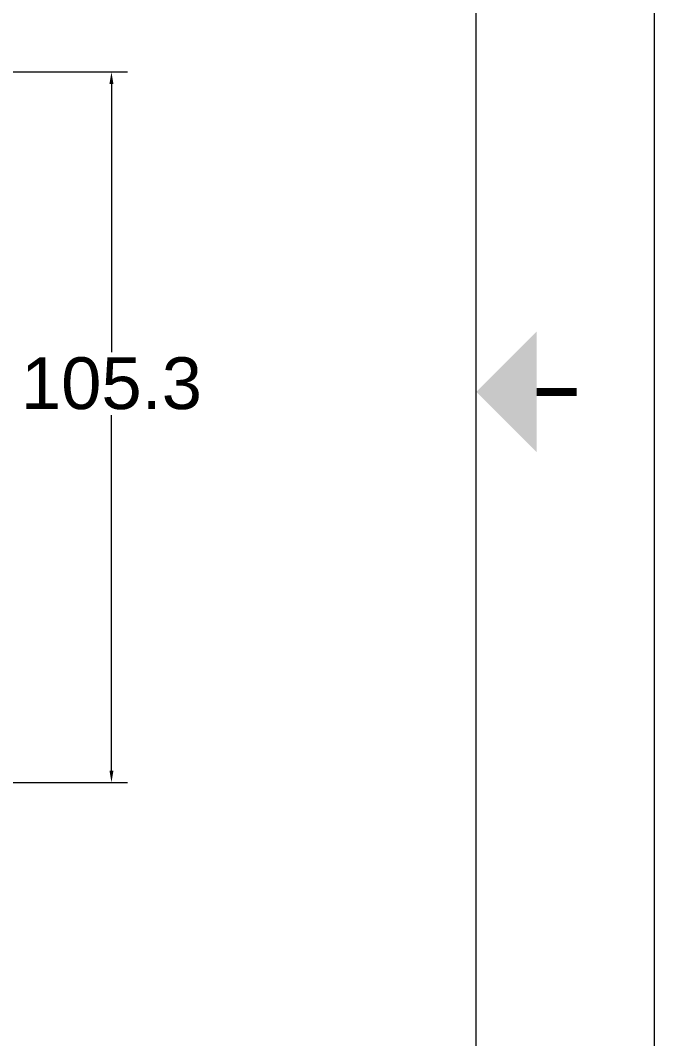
# Model space of a CAD drawing. Header units: inches. Extents: x 36 to 31738, y 79 to 24233.
# Drawn here: x 29351 to 31738, y 9721 to 13555 of the extents above; entities that cross this region are included whole.
import ezdxf
from ezdxf.enums import TextEntityAlignment as Align

# ---------------------------------------------------------------- set-up
doc = ezdxf.new("R2010")
doc.units = ezdxf.units.IN
doc.header["$MEASUREMENT"] = 0
doc.layers.get('Defpoints').update_dxf_attribs({"lineweight": 5})
doc.layers.add('Title Block', color=7, linetype='Continuous', lineweight=5)
doc.styles.add('ACANSTS', font='romans.shx', dxfattribs={"height": 1})
doc.styles.add('Roman', font='arial.ttf')
doc.styles.get("Standard").update_dxf_attribs({"font": 'arial.ttf'})
doc.dimstyles.new('ISO-25', dxfattribs={"dimscale": 30, "dimtxt": 1.5, "dimasz": 1.5, "dimexe": 2, "dimexo": 2, "dimtad": 1, "dimtih": 1, "dimtoh": 1, "dimdec": 1, "dimlfac": 0.03937, "dimdsep": 46, "dimtxsty": 'Standard', "dimcen": 2.5, "dimclrd": 7, "dimclre": 7, "dimclrt": 7, "dimadec": 0, "dimazin": 0, "dimtfac": 1, "dimtdec": 1, "dimtmove": 0, "dimatfit": 3, "dimfxl": 1, "dimlwd": 5, "dimlwe": 5, "dimarcsym": 0})

# ---------------------------------------------------------------- blocks, each defined once
blk = doc.blocks.new('LONE STAR BLOWER TITLE BLOCK (SIZE A)')
at = {"layer": 'Title Block', "lineweight": 15}
for p, q in [((23.625, 0), (23.625, 18)), ((23.125, 0.5), (23.125, 17.5))]:
    blk.add_line(p, q, dxfattribs=at)
at = {"layer": 'Title Block', "lineweight": 15, "const_width": 0.0225}
blk.add_lwpolyline([(23.4062, 9), (23.2938, 9)], dxfattribs=at)
at = {"layer": 'Title Block', "lineweight": 15}
blk.add_solid([(23.2938, 8.8312), (23.2938, 9.1688), (23.125, 9)], dxfattribs=at)
at = {"layer": 'Title Block', "lineweight": 15, "style": 'ACANSTS'}
for tag, p, height in [('DRAWN_DATE', (15.8526, 2.3021), 0.135), ('DRAWN_BY', (14.7817, 2.2896), 0.135), ('DRAWING_SUBTITLE', (17.7236, 1.9768), 0.2025), ('CHECKED_BY', (14.804, 1.9438), 0.135), ('CHECK_DATE', (15.8339, 1.9487), 0.135), ('ENGINEER', (14.7979, 1.6123), 0.135), ('ENG_DATE', (15.8249, 1.6112), 0.135), ('DRAWING_SUBTITLE', (17.7211, 1.5494), 0.2025), ('MANUFACTURING', (14.7936, 1.2748), 0.135), ('MFG_DATE', (15.826, 1.2778), 0.135), ('CONTROL', (14.7936, 0.9373), 0.135), ('CONTROL_DATE', (15.826, 0.9403), 0.135), ('CAGE_CODE', (17.9275, 0.9163), 0.135), ('MODEL_FILE_NAME', (9.0607, 0.6111), 0.135), ('APPROVED_BY', (14.7823, 0.5726), 0.135), ('APPROVAL_DATE', (15.8177, 0.5698), 0.135)]:
    blk.add_attdef(tag, p, '', height=height, dxfattribs=at)
at = {"layer": 'Title Block', "lineweight": 15, "style": 'Roman', "flags": 8}
for tag, height, p in [('DWG_NUMBER', 0.2812, (19.0664, 1.1474)), ('SCALE', 0.135, (18.1035, 0.7041)), ('SHEETNUMBER', 0.135, (21.2556, 0.7041)), ('TOTA_SHEETS', 0.135, (21.8939, 0.7016))]:
    blk.add_attdef(tag, text='', height=height, dxfattribs=at).set_placement(p, align=Align.TOP_LEFT)
at = {"layer": 'Title Block', "lineweight": 15, "style": 'ACANSTS'}
blk.add_attdef('REVISION', text='', height=0.135, dxfattribs=at).set_placement((22.8495, 0.8933), align=Align.CENTER)
blk = doc.blocks.new('*D150')
at = {"color": 7, "linetype": 'Continuous', "lineweight": 5, "transparency": 16777216}
for p, q in [((29196.8, 13360.4), (29753.9, 13360.4)), ((29693.9, 13315.4), (29693.9, 12305.7)), ((29693.9, 10730.4), (29693.9, 12068.9)), ((28811.8, 10685.4), (29753.9, 10685.4))]:
    blk.add_line(p, q, dxfattribs=at)
at = {"color": 7, "transparency": 16777216}
for points in [[(29686.4, 13315.4), (29701.4, 13315.4), (29693.9, 13360.4)], [(29686.4, 10730.4), (29701.4, 10730.4), (29693.9, 10685.4)]]:
    blk.add_solid(points, dxfattribs=at)
at = {"layer": 'Defpoints', "color": 0, "transparency": 16777216}
for p in [(29136.8, 13360.4), (28751.8, 10685.4), (29693.9, 10685.4)]:
    blk.add_point(p, dxfattribs=at)
at = {"color": 7, "lineweight": 5, "transparency": 16777216, "insert": (29693.9, 12187.3), "char_height": 195, "attachment_point": 5, "style": 'Roman'}
blk.add_mtext('105.3', dxfattribs=at)

msp = doc.modelspace()

# ---------------------------------------------------------------- block references
at = {"xscale": 1341.885352952126, "yscale": 1341.885352952126, "zscale": 1341.885352952126}
msp.add_blockref('LONE STAR BLOWER TITLE BLOCK (SIZE A)', (35.72, 78.9), dxfattribs=at)

# ---------------------------------------------------------------- dimensions: what is measured, and where the dimension line sits
at = {"color": 7, "lineweight": 5}
dim = msp.add_linear_dim(base=(29693.93, 10685.36), p1=(29136.83, 13360.36), p2=(28751.82, 10685.36), angle=90, dimstyle='ISO-25', override={"dimtxt": 6.5, "dimpost": '\\X', "dimtxsty": 'Roman', "dimtmove": 1}, dxfattribs=at)
dim.commit()
dim.dimension.update_dxf_attribs({"geometry": '*D150', "text_midpoint": (29693.93, 12187.32), "dimtype": 160})

doc.saveas('drawing.dxf')
